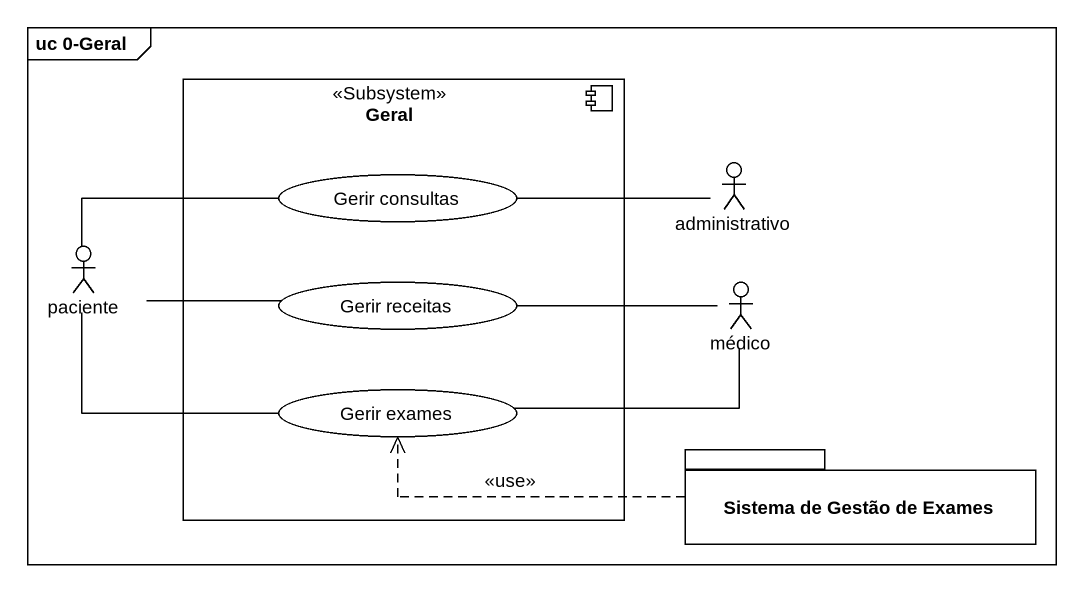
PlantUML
@startuml
mainframe uc 0-Geral
component Geral <<Subsystem>> {
  usecase "Gerir consultas" as Gerir_consultas
  usecase "Gerir receitas" as Gerir_receitas
  usecase "Gerir exames" as Gerir_exames
}
actor administrativo
actor paciente
actor médico
package "Sistema de Gestão de Exames" as Sistema_de_Gestão_de_Exames {
}
administrativo -left- Gerir_consultas
paciente -right- Gerir_consultas
paciente -right- Gerir_receitas
paciente -right- Gerir_exames
médico -left- Gerir_receitas
médico -left- Gerir_exames
Sistema_de_Gestão_de_Exames .left.> Gerir_exames : <<use>>
@enduml
